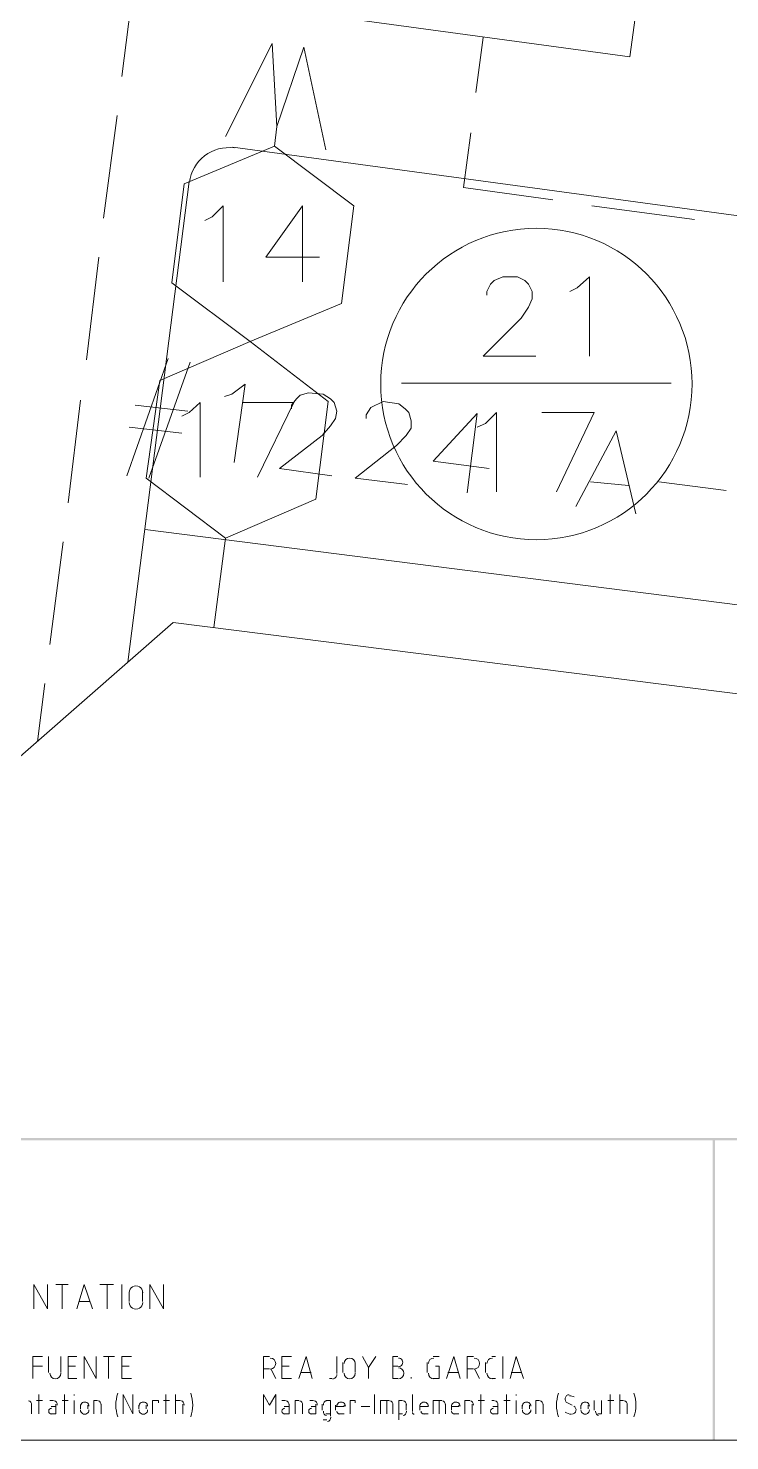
# Model space of a CAD drawing. Header units: millimetres. Extents: x 0.09 to 0.957, y 0.015 to 0.727.
# Drawn here: x 0.1847 to 0.2454, y 0.0151 to 0.1372 of the extents above; entities that cross this region are included whole.
import ezdxf

# ---------------------------------------------------------------- set-up
doc = ezdxf.new("R2010")
doc.units = ezdxf.units.MM
for name, color, linetype in [('PDF_0', 7, 'Continuous'), ('PDF_s48$Passives-TapOffs', 7, 'Continuous'), ('PDF_s48$Symbols-EndOfLine', 7, 'Continuous'), ('PDF_s48$Symbols-Terminator', 7, 'Continuous')]:
    doc.layers.add(name, color=color, linetype=linetype)
for name, color, linetype, true_color in [('PDF_s48$Actives-NodeReceiver', 104, 'Continuous', 0x009525), ('PDF_s48$Cable-565', 23, 'Continuous', 0xdd8a6e), ('PDF_s48$LOTS', 254, 'Continuous', 0xdcdcdc), ('PDF_s48$ROAD', 8, 'Continuous', 0x808080), ('PDF_s48$SDU', 157, 'Continuous', 0x396472)]:
    doc.layers.add(name, color=color, linetype=linetype, true_color=true_color)

msp = doc.modelspace()

# ---------------------------------------------------------------- linework, layer by layer
at = {"layer": 'PDF_0', "lineweight": 0, "const_width": 0.000105595703125}
msp.add_lwpolyline([(0.9565052685546787, 0.7268272021484308), (0.9565052685546787, 0.0151121630859374), (0.0903037158203117, 0.0151121630859374), (0.0903037158203117, 0.7268272021484308)], close=True, dxfattribs=at)
at = {"layer": 'PDF_0', "lineweight": 9}
for points in [[(0.6410381054687441, 0.1588807128906235), (0.5803205761718697, 0.1354384667968738), (0.551704140624995, 0.1643716894531235), (0.53744872070312, 0.226039580078123), (0.4627925585937457, 0.2089330761718731), (0.4511770312499959, 0.1237173437499989), (0.4172808105468712, 0.0948897167968741), (0.4107338769531213, 0.0434646093749996), (0.3420966699218719, 0.0522290527343745), (0.3133746386718721, 0.0711306835937493), (0.1972193652343732, 0.0858084863281242), (0.1776841601562483, 0.0687019824218744), (0.0976426171874991, 0.0795783398437493), (0.105773486328124, 0.1425133789062487), (0.1343899218749988, 0.1732417285156234), (0.1443159179687486, 0.2468419335937477), (0.106195869140624, 0.2518049316406227), (0.1151715039062489, 0.3194917773437471), (0.1246751171874989, 0.3916136425781214)], [(0.1851814550781233, 0.0264637011718748), (0.1851814550781233, 0.0285756152343747), (0.1863430078124983, 0.0264637011718748), (0.1863430078124983, 0.0285756152343747)], [(0.1870821777343733, 0.0285756152343747), (0.1881381347656233, 0.0285756152343747)], [(0.1876101562499983, 0.0264637011718748), (0.1876101562499983, 0.0285756152343747)], [(0.1888773046874982, 0.0264637011718748), (0.1895108789062483, 0.0285756152343747), (0.1902500488281232, 0.0264637011718748)], [(0.1908836230468732, 0.0285756152343747), (0.1920451757812482, 0.0285756152343747)], [(0.1915171972656232, 0.0264637011718748), (0.1915171972656232, 0.0285756152343747)], [(0.1927843457031232, 0.0264637011718748), (0.1927843457031232, 0.0285756152343747)], [(0.1952130468749982, 0.0264637011718748), (0.1952130468749982, 0.0285756152343747), (0.1963745996093732, 0.0264637011718748), (0.1963745996093732, 0.0285756152343747)], [(0.1900388574218732, 0.0270972753906248), (0.1890884960937482, 0.0270972753906248)], [(0.1934179199218732, 0.0270972753906248), (0.1934179199218732, 0.0279420410156247)], [(0.1945794726562482, 0.0279420410156247), (0.1945794726562482, 0.0270972753906248)], [(0.1850758593749983, 0.0204447460937498), (0.1850758593749983, 0.0223454687499998), (0.1859206249999983, 0.0223454687499998)], [(0.1864486035156233, 0.0223454687499998), (0.1864486035156233, 0.0209727246093748)], [(0.1875045605468733, 0.0209727246093748), (0.1875045605468733, 0.0223454687499998)], [(0.1888773046874982, 0.0204447460937498), (0.1881381347656233, 0.0204447460937498), (0.1881381347656233, 0.0223454687499998), (0.1888773046874982, 0.0223454687499998)], [(0.1895108789062483, 0.0204447460937498), (0.1895108789062483, 0.0223454687499998), (0.1905668359374982, 0.0204447460937498), (0.1905668359374982, 0.0223454687499998)], [(0.1912004101562482, 0.0223454687499998), (0.1921507714843732, 0.0223454687499998)], [(0.1916227929687482, 0.0204447460937498), (0.1916227929687482, 0.0223454687499998)], [(0.1936291113281232, 0.0204447460937498), (0.1927843457031232, 0.0204447460937498), (0.1927843457031232, 0.0223454687499998), (0.1936291113281232, 0.0223454687499998)], [(0.2050334472656231, 0.0204447460937498), (0.2050334472656231, 0.0223454687499998), (0.2055614257812481, 0.0223454687499998)], [(0.2074621484374981, 0.0204447460937498), (0.2066173828124981, 0.0204447460937498), (0.2066173828124981, 0.0223454687499998), (0.2074621484374981, 0.0223454687499998)], [(0.2080957226562481, 0.0204447460937498), (0.2087292968749981, 0.0223454687499998), (0.2092572753906231, 0.0204447460937498)], [(0.2113691894531231, 0.0208671289062498), (0.2113691894531231, 0.0223454687499998)], [(0.213586699218748, 0.0223454687499998), (0.214114677734373, 0.0213951074218748), (0.214748251953123, 0.0223454687499998)], [(0.216648974609373, 0.0223454687499998), (0.216226591796873, 0.0223454687499998), (0.216226591796873, 0.0204447460937498), (0.216648974609373, 0.0204447460937498)], [(0.219711249999998, 0.0223454687499998), (0.220239228515623, 0.0223454687499998)], [(0.220872802734373, 0.0204447460937498), (0.221506376953123, 0.0223454687499998), (0.222034355468748, 0.0204447460937498)], [(0.222667929687498, 0.0204447460937498), (0.222667929687498, 0.0223454687499998), (0.2231959082031229, 0.0223454687499998)], [(0.2247798437499979, 0.0223454687499998), (0.2250966308593729, 0.0223454687499998)], [(0.2257302050781229, 0.0204447460937498), (0.2257302050781229, 0.0223454687499998)], [(0.2263637792968729, 0.0204447460937498), (0.2268917578124979, 0.0223454687499998), (0.2275253320312479, 0.0204447460937498)], [(0.1850758593749983, 0.0215007031249999), (0.1859206249999983, 0.0215007031249999)], [(0.1887717089843732, 0.0215007031249999), (0.1881381347656233, 0.0215007031249999)], [(0.1934179199218732, 0.0215007031249999), (0.1927843457031232, 0.0215007031249999)], [(0.2055614257812481, 0.0212895117187498), (0.2050334472656231, 0.0212895117187498)], [(0.2056670214843731, 0.0212895117187498), (0.2060894042968731, 0.0204447460937498)], [(0.2072509570312481, 0.0215007031249999), (0.2066173828124981, 0.0215007031249999)], [(0.2091516796874981, 0.0209727246093748), (0.2083069140624981, 0.0209727246093748)], [(0.2118971679687481, 0.0209727246093748), (0.2118971679687481, 0.0218174902343749)], [(0.212953124999998, 0.0218174902343749), (0.212953124999998, 0.0209727246093748)], [(0.214114677734373, 0.0213951074218748), (0.214114677734373, 0.0204447460937498)], [(0.216648974609373, 0.0215007031249999), (0.216226591796873, 0.0215007031249999)], [(0.219183271484373, 0.0209727246093748), (0.219183271484373, 0.0218174902343749)], [(0.219922441406248, 0.0215007031249999), (0.220239228515623, 0.0215007031249999), (0.220239228515623, 0.0204447460937498), (0.219711249999998, 0.0204447460937498)], [(0.2219287597656229, 0.0209727246093748), (0.220978398437498, 0.0209727246093748)], [(0.2231959082031229, 0.0212895117187498), (0.222667929687498, 0.0212895117187498)], [(0.2233015039062479, 0.0212895117187498), (0.2237238867187479, 0.0204447460937498)], [(0.2242518652343729, 0.0209727246093748), (0.2242518652343729, 0.0218174902343749)], [(0.2273141406249979, 0.0209727246093748), (0.2264693749999979, 0.0209727246093748)], [(0.2107356152343731, 0.0204447460937498), (0.2109468066406231, 0.0204447460937498)], [(0.217810527343748, 0.0204447460937498), (0.217810527343748, 0.0205503417968748)], [(0.2250966308593729, 0.0204447460937498), (0.2247798437499979, 0.0204447460937498)], [(0.1853926464843733, 0.0185440234374998), (0.1859206249999983, 0.0185440234374998)], [(0.1856038378906233, 0.0173824707031248), (0.1856038378906233, 0.0190720019531249)], [(0.1865541992187483, 0.0185440234374998), (0.1868709863281233, 0.0185440234374998)], [(0.1876101562499983, 0.0185440234374998), (0.1881381347656233, 0.0185440234374998)], [(0.1878213476562483, 0.0173824707031248), (0.1878213476562483, 0.0190720019531249)], [(0.1886661132812483, 0.0189664062499998), (0.1886661132812483, 0.0190720019531249)], [(0.1886661132812483, 0.0173824707031248), (0.1886661132812483, 0.0185440234374998)], [(0.1903556445312482, 0.0173824707031248), (0.1903556445312482, 0.0185440234374998), (0.1906724316406232, 0.0185440234374998)], [(0.1928899414062482, 0.0173824707031248), (0.1928899414062482, 0.0190720019531249), (0.1937347070312482, 0.0173824707031248), (0.1937347070312482, 0.0190720019531249)], [(0.1954242382812482, 0.0173824707031248), (0.1954242382812482, 0.0185440234374998), (0.1959522167968732, 0.0185440234374998), (0.1959522167968732, 0.0183328320312498)], [(0.1963745996093732, 0.0185440234374998), (0.1969025781249982, 0.0185440234374998)], [(0.1965857910156232, 0.0173824707031248), (0.1965857910156232, 0.0190720019531249)], [(0.1974305566406232, 0.0173824707031248), (0.1974305566406232, 0.0190720019531249)], [(0.1974305566406232, 0.0185440234374998), (0.1978529394531232, 0.0185440234374998)], [(0.2050334472656231, 0.0173824707031248), (0.2050334472656231, 0.0190720019531249), (0.2055614257812481, 0.0181216406249999), (0.2060894042968731, 0.0190720019531249), (0.2060894042968731, 0.0173824707031248)], [(0.2066173828124981, 0.0185440234374998), (0.2069341699218731, 0.0185440234374998)], [(0.2077789355468731, 0.0173824707031248), (0.2077789355468731, 0.0185440234374998), (0.2080957226562481, 0.0185440234374998)], [(0.2090460839843731, 0.0185440234374998), (0.2093628710937481, 0.0185440234374998)], [(0.2108412109374981, 0.0171712792968749), (0.2108412109374981, 0.0185440234374998), (0.2104188281249981, 0.0185440234374998)], [(0.2125307421874981, 0.0173824707031248), (0.2125307421874981, 0.0185440234374998), (0.212953124999998, 0.0185440234374998), (0.212953124999998, 0.0183328320312498)], [(0.214642656249998, 0.0173824707031248), (0.214642656249998, 0.0190720019531249)], [(0.215170634765623, 0.0173824707031248), (0.215170634765623, 0.0185440234374998), (0.215909804687498, 0.0185440234374998)], [(0.215698613281248, 0.0173824707031248), (0.215698613281248, 0.0185440234374998)], [(0.216754570312498, 0.0168544921874998), (0.216754570312498, 0.0185440234374998), (0.217071357421873, 0.0185440234374998)], [(0.217916123046873, 0.0175936621093749), (0.217916123046873, 0.0190720019531249)], [(0.219711249999998, 0.0173824707031248), (0.219711249999998, 0.0185440234374998), (0.2204504199218729, 0.0185440234374998)], [(0.220239228515623, 0.0173824707031248), (0.220239228515623, 0.0185440234374998)], [(0.2224567382812479, 0.0173824707031248), (0.2224567382812479, 0.0185440234374998), (0.2228791210937479, 0.0185440234374998)], [(0.2236182910156229, 0.0185440234374998), (0.2241462695312479, 0.0185440234374998)], [(0.2238294824218729, 0.0173824707031248), (0.2238294824218729, 0.0190720019531249)], [(0.2247798437499979, 0.0185440234374998), (0.2249910351562479, 0.0185440234374998)], [(0.2258358007812479, 0.0185440234374998), (0.2263637792968729, 0.0185440234374998)], [(0.2260469921874979, 0.0173824707031248), (0.2260469921874979, 0.0190720019531249)], [(0.2268917578124979, 0.0189664062499998), (0.2268917578124979, 0.0190720019531249)], [(0.2268917578124979, 0.0173824707031248), (0.2268917578124979, 0.0185440234374998)], [(0.2285812890624979, 0.0173824707031248), (0.2285812890624979, 0.0185440234374998), (0.2288980761718729, 0.0185440234374998)], [(0.2336498828124978, 0.0185440234374998), (0.2336498828124978, 0.0176992578124998)], [(0.2339666699218728, 0.0173824707031248), (0.2342834570312478, 0.0173824707031248), (0.2342834570312478, 0.0185440234374998)], [(0.2348114355468728, 0.0185440234374998), (0.2353394140624978, 0.0185440234374998)], [(0.2350226269531229, 0.0173824707031248), (0.2350226269531229, 0.0190720019531249)], [(0.2358673925781228, 0.0173824707031248), (0.2358673925781228, 0.0190720019531249)], [(0.2358673925781228, 0.0185440234374998), (0.2361841796874978, 0.0185440234374998)], [(0.1849702636718733, 0.0182272363281249), (0.1849702636718733, 0.0173824707031248)], [(0.1870821777343733, 0.0182272363281249), (0.1870821777343733, 0.0173824707031248), (0.1866597949218733, 0.0173824707031248)], [(0.1866597949218733, 0.0180160449218748), (0.1870821777343733, 0.0180160449218748)], [(0.1891940917968733, 0.0178048535156249), (0.1891940917968733, 0.0181216406249999)], [(0.1898276660156233, 0.0181216406249999), (0.1898276660156233, 0.0178048535156249)], [(0.1909892187499982, 0.0182272363281249), (0.1909892187499982, 0.0173824707031248)], [(0.1942626855468732, 0.0178048535156249), (0.1942626855468732, 0.0181216406249999)], [(0.1948962597656232, 0.0181216406249999), (0.1948962597656232, 0.0178048535156249)], [(0.1980641308593732, 0.0182272363281249), (0.1980641308593732, 0.0173824707031248)], [(0.2072509570312481, 0.0182272363281249), (0.2072509570312481, 0.0173824707031248), (0.2068285742187481, 0.0173824707031248)], [(0.2068285742187481, 0.0180160449218748), (0.2072509570312481, 0.0180160449218748)], [(0.2084125097656231, 0.0182272363281249), (0.2084125097656231, 0.0173824707031248)], [(0.2095740624999981, 0.0182272363281249), (0.2095740624999981, 0.0173824707031248), (0.2091516796874981, 0.0173824707031248)], [(0.2091516796874981, 0.0180160449218748), (0.2095740624999981, 0.0180160449218748)], [(0.2101020410156231, 0.0182272363281249), (0.2101020410156231, 0.0176992578124998)], [(0.2104188281249981, 0.0173824707031248), (0.2108412109374981, 0.0173824707031248)], [(0.2112635937499981, 0.0176992578124998), (0.2112635937499981, 0.0181216406249999)], [(0.212002763671873, 0.0181216406249999), (0.212002763671873, 0.0180160449218748), (0.2112635937499981, 0.0180160449218748)], [(0.212002763671873, 0.0173824707031248), (0.2115803808593731, 0.0173824707031248)], [(0.213481103515623, 0.0180160449218748), (0.214220273437498, 0.0180160449218748)], [(0.216226591796873, 0.0182272363281249), (0.216226591796873, 0.0173824707031248)], [(0.217071357421873, 0.0173824707031248), (0.216754570312498, 0.0173824707031248)], [(0.217388144531248, 0.0182272363281249), (0.217388144531248, 0.0176992578124998)], [(0.218549697265623, 0.0176992578124998), (0.218549697265623, 0.0181216406249999)], [(0.219288867187498, 0.0173824707031248), (0.218866484374998, 0.0173824707031248)], [(0.220767207031248, 0.0182272363281249), (0.220767207031248, 0.0173824707031248)], [(0.2212951855468729, 0.0176992578124998), (0.2212951855468729, 0.0181216406249999)], [(0.2219287597656229, 0.0173824707031248), (0.221506376953123, 0.0173824707031248)], [(0.2230903124999979, 0.0182272363281249), (0.2230903124999979, 0.0173824707031248)], [(0.2253078222656229, 0.0182272363281249), (0.2253078222656229, 0.0173824707031248), (0.2248854394531229, 0.0173824707031248)], [(0.2248854394531229, 0.0180160449218748), (0.2253078222656229, 0.0180160449218748)], [(0.2274197363281229, 0.0178048535156249), (0.2274197363281229, 0.0181216406249999)], [(0.2280533105468729, 0.0181216406249999), (0.2280533105468729, 0.0178048535156249)], [(0.2292148632812479, 0.0182272363281249), (0.2292148632812479, 0.0173824707031248)], [(0.2324883300781229, 0.0178048535156249), (0.2324883300781229, 0.0181216406249999)], [(0.2331219042968728, 0.0181216406249999), (0.2331219042968728, 0.0178048535156249)], [(0.2365009667968728, 0.0182272363281249), (0.2365009667968728, 0.0173824707031248)], [(0.2102076367187481, 0.0168544921874998), (0.2105244238281231, 0.0168544921874998)]]:
    msp.add_lwpolyline(points, dxfattribs=at)
for points in [[(0.219288867187498, 0.0181216406249999), (0.219288867187498, 0.0180160449218748), (0.218549697265623, 0.0180160449218748, -1.000001234828965), (0.2192959838867167, 0.0180399999999998)], [(0.2219287597656229, 0.0181216406249999), (0.2219287597656229, 0.0180160449218748), (0.2212951855468729, 0.0180160449218748, -1.000001234823548), (0.2220415795898417, 0.0180399999999998)], [(0.2314912392589822, 0.0190431560118162, 0.7874138864510573), (0.2313267773437479, 0.0183328320312498), (0.2317491601562478, 0.0181216406249999)]]:
    msp.add_lwpolyline(points, format="xyb", dxfattribs=at)
for centre, radius, start, end in [((0.1940048064322159, 0.0278608306021399), 0.0005807758431732, 0, 180.0000516959654), ((0.1940048053841858, 0.0270160102181709), 0.0005807758431722, 179.9999483037567, 359.9999483038573), ((0.2056208030368616, 0.02173601092798), 0.0004751808498551, 270.000022402295, 89.99997759758114), ((0.2124848057224073, 0.0217360105563928), 0.0004751808498565, 0, 179.9999775976163), ((0.2167087956223806, 0.0218416059889444), 0.0003695845045699, 269.9999292505387, 90.00007075060584), ((0.2197712050197758, 0.0217360105563958), 0.000475180849854, 90.00002240237868, 179.9999775978577), ((0.2232559971286558, 0.0217360109279818), 0.0004751808498569, 270.0000224025962, 89.99997759765478), ((0.2248400001857902, 0.021736010556396), 0.0004751808498539, 90.00002240224148, 179.9999775978702), ((0.1870351942775894, 0.0208911915920433), 0.0004751808498567, 180.0000224023723, 359.9999775976765), ((0.2110063993821496, 0.0207855952467549), 0.0003695845045679, 269.9999292500223, 7.07498996189e-05), ((0.2124848060939943, 0.0208911915920432), 0.0004751808498556, 180.0000224023598, 359.9999775973653), ((0.2167087949802194, 0.0208911915920435), 0.0004751808498562, 270.0000224024758, 89.99997759770497), ((0.2197712050197767, 0.0208911915920424), 0.0004751808498569, 180.0000224022724, 269.9999775975176), ((0.2248400001857911, 0.0208911915920423), 0.0004751808498557, 180.0000224022573, 269.9999775976514), ((0.1895695988450405, 0.0180400004563703), 0.0003695845045674, 359.9999292500068, 180.0000707499592), ((0.195380202047192, 0.0181455957031248), 0.0031176983586855, 160.9365359071259, 199.0634640928734), ((0.1946383940110557, 0.0180400004563688), 0.0003695845045678, 359.9999292502327, 180.0000707500055), ((0.1957973882848358, 0.0181455957031248), 0.0031176983586853, 340.9365359071253, 19.06346409287535), ((0.2117455961594923, 0.0180400004563695), 0.0003695845045685, 359.9999292501359, 180.0000707497801), ((0.2277967875657409, 0.0180400004563679), 0.0003695845045698, 359.9999292503866, 180.0000707497743), ((0.2335017950647697, 0.0181455957031252), 0.0031176983586853, 160.9365359071326, 199.0634640928815), ((0.2314915142636276, 0.0179119296199222), 0.0010256462141564, 65.91821768966669, 89.37006885959293), ((0.232865596159495, 0.0180400004563733), 0.0003695845045656, 359.9999292495486, 180.0000707498167), ((0.2341301727086636, 0.0181455957031248), 0.0031176983586853, 340.9365359071252, 19.06346409287543), ((0.1867183938081217, 0.0176176169340643), 0.0002639895112482, 90.00005500525835, 269.9999449945309), ((0.1895695979322999, 0.0177232124342551), 0.0003695845045675, 179.999929250109, 7.07497979402e-05), ((0.194638393098315, 0.0177232124342536), 0.0003695845045671, 179.9999292498831, 7.07498791552e-05), ((0.2068880056245294, 0.0176176169340624), 0.0002639895112501, 90.00005500561377, 269.9999449944404), ((0.2092112050874212, 0.0176176169340602), 0.0002639895112523, 90.00005500586074, 269.9999449941874), ((0.2116400002534376, 0.0176176174409371), 0.0002639895112522, 180.0000550055339, 269.9999449939646), ((0.2180816060565834, 0.0175120210956464), 0.0001583931659609, 179.9998593847406, 270.000140614785), ((0.2189263991792188, 0.0176176174409375), 0.0002639895112522, 180.0000550056205, 269.9999449939525), ((0.2215663991792167, 0.0176176174409369), 0.0002639895112501, 180.0000550054744, 269.9999449944164), ((0.2249455959565585, 0.0176176169340609), 0.0002639895112516, 90.00005500518003, 269.9999449938923), ((0.2277967866530011, 0.0177232124342546), 0.000369584504566, 179.9999292500391, 7.07501647668e-05), ((0.2317039892805636, 0.0183567828033438), 0.0010031553014607, 235.431386852551, 267.6983723236809), ((0.2317039894890283, 0.0177232119910848), 0.0003695841789767, 270.2415898692388, 63.11113617743407), ((0.2328655952467535, 0.017723212434256), 0.0003695845045685, 179.9999292502542, 7.07501243991e-05)]:
    msp.add_arc(centre, radius, start, end, dxfattribs=at)
for points in [[(0.184975983886717, 0.0181455957031248), (0.184975983886717, 0.0183497121972654), (0.1848577916721663, 0.0185151806640623), (0.1847119946289046, 0.0185151806640623)], [(0.1871935876464826, 0.0181455957031248), (0.1871935876464826, 0.0183497121972654), (0.1870753954319319, 0.0185151806640623), (0.1869295983886702, 0.0185151806640623)], [(0.1909951940917951, 0.0181455957031248), (0.1909951940917951, 0.0183497121972654), (0.1908770018772443, 0.0185151806640623), (0.1907312048339826, 0.0185151806640623)], [(0.1981759838867169, 0.0181455957031248), (0.1981759838867169, 0.0183497121972654), (0.1980577916721662, 0.0185151806640623), (0.1979119946289044, 0.0185151806640623)], [(0.2072575903320293, 0.0181455957031248), (0.2072575903320293, 0.0183497121972654), (0.2071393981174786, 0.0185151806640623), (0.2069936010742169, 0.0185151806640623)], [(0.2084191833496074, 0.0181455957031248), (0.2084191833496074, 0.0183497121972654), (0.2083009911350567, 0.0185151806640623), (0.2081551940917949, 0.0185151806640623)], [(0.2096863854980449, 0.0181455957031248), (0.2096863854980449, 0.0183497121972654), (0.2095681932834942, 0.0185151806640623), (0.2094223962402324, 0.0185151806640623)], [(0.2104783935546855, 0.0185151806640623), (0.2103325965114238, 0.0185151806640623), (0.2102144042968731, 0.0183497121972654), (0.2102144042968731, 0.0181455957031248)], [(0.2162335876464824, 0.0181455957031248), (0.2162335876464824, 0.0183497121972654), (0.2161153954319316, 0.0185151806640623), (0.2159695983886699, 0.0185151806640623)], [(0.2173951940917949, 0.0181455957031248), (0.2173951940917949, 0.0183497121972654), (0.2172770018772441, 0.0185151806640623), (0.2171312048339824, 0.0185151806640623)], [(0.2207743908691386, 0.0181455957031248), (0.2207743908691386, 0.0183497121972654), (0.2206561986545878, 0.0185151806640623), (0.2205104016113261, 0.0185151806640623)], [(0.2232031860351542, 0.0181455957031248), (0.2232031860351542, 0.0183497121972654), (0.2230849938206034, 0.0185151806640623), (0.2229391967773417, 0.0185151806640623)], [(0.2253151940917948, 0.0181455957031248), (0.2253151940917948, 0.0183497121972654), (0.225197001877244, 0.0185151806640623), (0.2250512048339823, 0.0185151806640623)], [(0.2292223828124979, 0.0181455957031248), (0.2292223828124979, 0.0183497121972654), (0.2291041905979471, 0.0185151806640623), (0.2289583935546854, 0.0185151806640623)], [(0.2365088085937478, 0.0181455957031248), (0.2365088085937478, 0.0183497121972654), (0.2363906163791971, 0.0185151806640623), (0.2362448193359353, 0.0185151806640623)], [(0.2102144042968731, 0.0176176171874999), (0.2102144042968731, 0.0174135006933593), (0.2103325965114238, 0.0172480322265624), (0.2104783935546855, 0.0172480322265624)], [(0.2171312048339824, 0.0172480322265624), (0.2172770018772441, 0.0172480322265624), (0.2173951940917949, 0.0174135006933593), (0.2173951940917949, 0.0176176171874999)], [(0.2337632128906228, 0.0176176171874999), (0.2337632128906228, 0.0174135006933593), (0.2338814051051736, 0.0172480322265624), (0.2340272021484353, 0.0172480322265624)], [(0.210584002685545, 0.0167199999999999), (0.2107297997288067, 0.0167199999999999), (0.2108479919433574, 0.0168854684667968), (0.2108479919433574, 0.0170895849609374)]]:
    msp.add_open_spline(points, degree=3, dxfattribs=at)
at = {"layer": 'PDF_0', "transparency": 33554559}
for points in [[(0.9565580664062412, 0.0410359082031247), (0.9565580664062412, 0.0412470996093747), (0.0902509179687492, 0.0410359082031247)], [(0.9565580664062412, 0.0412470996093747), (0.0902509179687492, 0.0410359082031247), (0.0902509179687492, 0.0412470996093747)], [(0.2441038574218727, 0.0411415039062496), (0.2438926660156228, 0.0411415039062496), (0.2441038574218727, 0.0150593652343749)], [(0.2438926660156228, 0.0411415039062496), (0.2441038574218727, 0.0150593652343749), (0.2438926660156228, 0.0150593652343749)]]:
    msp.add_solid(points, dxfattribs=at)
at = {"layer": 'PDF_s48$Actives-NodeReceiver', "lineweight": 18}
msp.add_lwpolyline([(0.1863430078124983, 0.1415630175781237), (0.1896164746093733, 0.1653220507812485), (0.2399856249999978, 0.1585639257812486), (0.2367121582031228, 0.1346992968749987)], close=True, dxfattribs=at)
at = {"layer": 'PDF_s48$Cable-565', "lineweight": 13}
for points in [[(0.1927843457031232, 0.1330097656249988), (0.1937347070312482, 0.1405070605468737)], [(0.2240406738281229, 0.1363888281249987), (0.2234070996093729, 0.1316370214843738)], [(0.1912004101562482, 0.1207606640624989), (0.1923619628906232, 0.1296307031249988)], [(0.2229847167968729, 0.1281523632812488), (0.2223511425781229, 0.1234005566406239), (0.2300596289062478, 0.1223445996093738)], [(0.2423087304687478, 0.1206550683593739), (0.2334386914062478, 0.1218166210937489)], [(0.1897220703124982, 0.108511562499999), (0.1907780273437482, 0.1173816015624989)], [(0.1881381347656233, 0.0961568652343742), (0.1891940917968733, 0.105026904296874)], [(0.2007427008611748, 0.085363264826192), (0.2017599804687481, 0.0930945898437492)], [(0.1865541992187483, 0.0839077636718743), (0.1877157519531233, 0.0927778027343742)], [(0.1854766594634696, 0.0755256845179275), (0.1861318164062483, 0.0805287011718743)]]:
    msp.add_lwpolyline(points, dxfattribs=at)
at = {"layer": 'PDF_s48$LOTS', "lineweight": 0}
msp.add_lwpolyline([(0.3161201269531221, 0.0784167871093743), (0.1947906640624982, 0.0938337597656242)], dxfattribs=at)
at = {"layer": 'PDF_s48$Passives-TapOffs', "lineweight": 9}
for points in [[(0.2117915722656231, 0.1133689648437489), (0.2038718945312481, 0.110095498046874), (0.1971137695312482, 0.1151640917968739), (0.1981697265624982, 0.1237173437499989), (0.2059838085937481, 0.1269908105468738), (0.212847529296873, 0.1218166210937489)], [(0.2095740624999981, 0.0964736523437492), (0.2017599804687481, 0.0930945898437492), (0.1948962597656232, 0.0982687792968741), (0.1960578124999982, 0.106716435546874), (0.2038718945312481, 0.110095498046874), (0.2106300195312481, 0.104921308593749)]]:
    msp.add_lwpolyline(points, close=True, dxfattribs=at)
for points in [[(0.1999648535156231, 0.1205494726562489), (0.2005984277343731, 0.1208662597656239), (0.2015487890624982, 0.1218166210937489), (0.2015487890624982, 0.1152696874999989)], [(0.2098908496093731, 0.1173816015624989), (0.2052446386718731, 0.1173816015624989), (0.2084125097656231, 0.1218166210937489), (0.2084125097656231, 0.1152696874999989)], [(0.1979585351562482, 0.1036541601562491), (0.1985921093749982, 0.1039709472656241), (0.1995424707031232, 0.1048157128906241), (0.1995424707031232, 0.0983743749999992)], [(0.2032383203124981, 0.1048157128906241), (0.2076733398437481, 0.1048157128906241), (0.2045054687499981, 0.0983743749999992)]]:
    msp.add_lwpolyline(points, dxfattribs=at)
at = {"layer": 'PDF_s48$ROAD', "lineweight": 0}
for points in [[(0.3168592968749971, 0.111362646484374), (0.2023935546874982, 0.1268852148437488)], [(0.1932951742357979, 0.0823721677239664), (0.1985921093749982, 0.1239285351562489)]]:
    msp.add_lwpolyline(points, dxfattribs=at)
msp.add_arc((0.202030400881227, 0.1234288099815946), 0.0034318587138062, 82.27659147997475, 172.7819454102481, dxfattribs=at)
at = {"layer": 'PDF_s48$SDU', "lineweight": 0}
for points in [[(0.1932067285156232, 0.0984799707031241), (0.1967969824218732, 0.108617158203124)], [(0.1951074511718732, 0.0982687792968741), (0.1986977050781232, 0.108300371093749)], [(0.2016543847656231, 0.105343691406249), (0.2022879589843731, 0.105554882812499), (0.2034495117187481, 0.106399648437499), (0.2024991503906231, 0.0996415234374991)], [(0.2074621484374981, 0.104287734374999), (0.2074621484374981, 0.104604521484374), (0.2078845312499981, 0.1051324999999991), (0.2082013183593731, 0.1054492871093741), (0.2089404882812481, 0.105660478515624), (0.2102076367187481, 0.105554882812499), (0.2108412109374981, 0.1051324999999991), (0.211157998046873, 0.1048157128906241), (0.2113691894531231, 0.104076542968749), (0.2112635937499981, 0.103442968749999), (0.2108412109374981, 0.102809394531249), (0.2101020410156231, 0.101964628906249), (0.2064061914062481, 0.0991135449218741), (0.2109468066406231, 0.0984799707031241)], [(0.1984865136718732, 0.104076542968749), (0.1939458984374982, 0.104604521484374)], [(0.213903486328123, 0.103442968749999), (0.213903486328123, 0.103759755859374), (0.214325869140623, 0.104393330078124), (0.215381826171873, 0.104921308593749), (0.216754570312498, 0.104710117187499), (0.217282548828123, 0.104287734374999), (0.217599335937498, 0.1039709472656241), (0.217810527343748, 0.103231777343749), (0.217810527343748, 0.102598203124999), (0.217388144531248, 0.101964628906249), (0.216543378906248, 0.1011198632812491), (0.212953124999998, 0.0982687792968741), (0.217493740234373, 0.0977408007812492)], [(0.2245686523437479, 0.0991135449218741), (0.219711249999998, 0.0997471191406241), (0.2235126953124979, 0.1038653515624991), (0.222667929687498, 0.0970016308593741)], [(0.1979585351562482, 0.102175820312499), (0.1934179199218732, 0.1027037988281241)], [(0.2320659472656228, 0.0958400781249992), (0.2355506054687479, 0.1023870117187491), (0.2372401367187478, 0.0952065039062491)], [(0.2366065624999978, 0.0976352050781241), (0.2333330957031229, 0.0979519921874991)], [(0.2450542187499977, 0.0972128222656241), (0.2392464550781228, 0.0979519921874991)]]:
    msp.add_lwpolyline(points, dxfattribs=at)
at = {"layer": 'PDF_s48$Symbols-EndOfLine', "lineweight": 9}
for points in [[(0.2243574609374979, 0.114108134765624), (0.2243574609374979, 0.114424921874999), (0.2246742480468729, 0.115058496093749), (0.2249910351562479, 0.115375283203124), (0.2257302050781229, 0.1156920703124989), (0.2269973535156229, 0.1156920703124989), (0.2276309277343729, 0.115375283203124), (0.2279477148437479, 0.115058496093749), (0.2282645019531229, 0.114424921874999), (0.2282645019531229, 0.113791347656249), (0.2279477148437479, 0.1130521777343739), (0.2273141406249979, 0.1121018164062489), (0.2240406738281229, 0.108828349609374), (0.2285812890624979, 0.108828349609374)], [(0.2315379687499979, 0.114424921874999), (0.2321715429687479, 0.114741708984374), (0.2332274999999979, 0.1156920703124989), (0.2332274999999979, 0.108828349609374)], [(0.2235126953124979, 0.1027037988281241), (0.2242518652343729, 0.1030205859374991), (0.2252022265624979, 0.1039709472656241), (0.2252022265624979, 0.0971072265624992)], [(0.2291092675781229, 0.1039709472656241), (0.2336498828124978, 0.1039709472656241), (0.2303764160156229, 0.0971072265624992)]]:
    msp.add_lwpolyline(points, dxfattribs=at)
at = {"layer": 'PDF_s48$Symbols-EndOfLine', "color": 15, "lineweight": 0, "true_color": 0x954a4a}
msp.add_lwpolyline([(0.2403024121093728, 0.106505244140624), (0.216965761718748, 0.106505244140624)], dxfattribs=at)
msp.add_circle((0.2286416074453075, 0.1064272031484335), 0.0134634511484404, dxfattribs=at)
at = {"layer": 'PDF_s48$Symbols-Terminator', "lineweight": 9}
for points in [[(0.2017599804687481, 0.1278355761718738), (0.2057726171874981, 0.1358608496093737), (0.2061949999999981, 0.1286803417968738)], [(0.2059838085937481, 0.1269908105468738), (0.2061949999999981, 0.1286803417968738), (0.2085181054687481, 0.1355440624999987), (0.2104188281249981, 0.1266740234374988)]]:
    msp.add_lwpolyline(points, dxfattribs=at)

doc.saveas('drawing.dxf')
